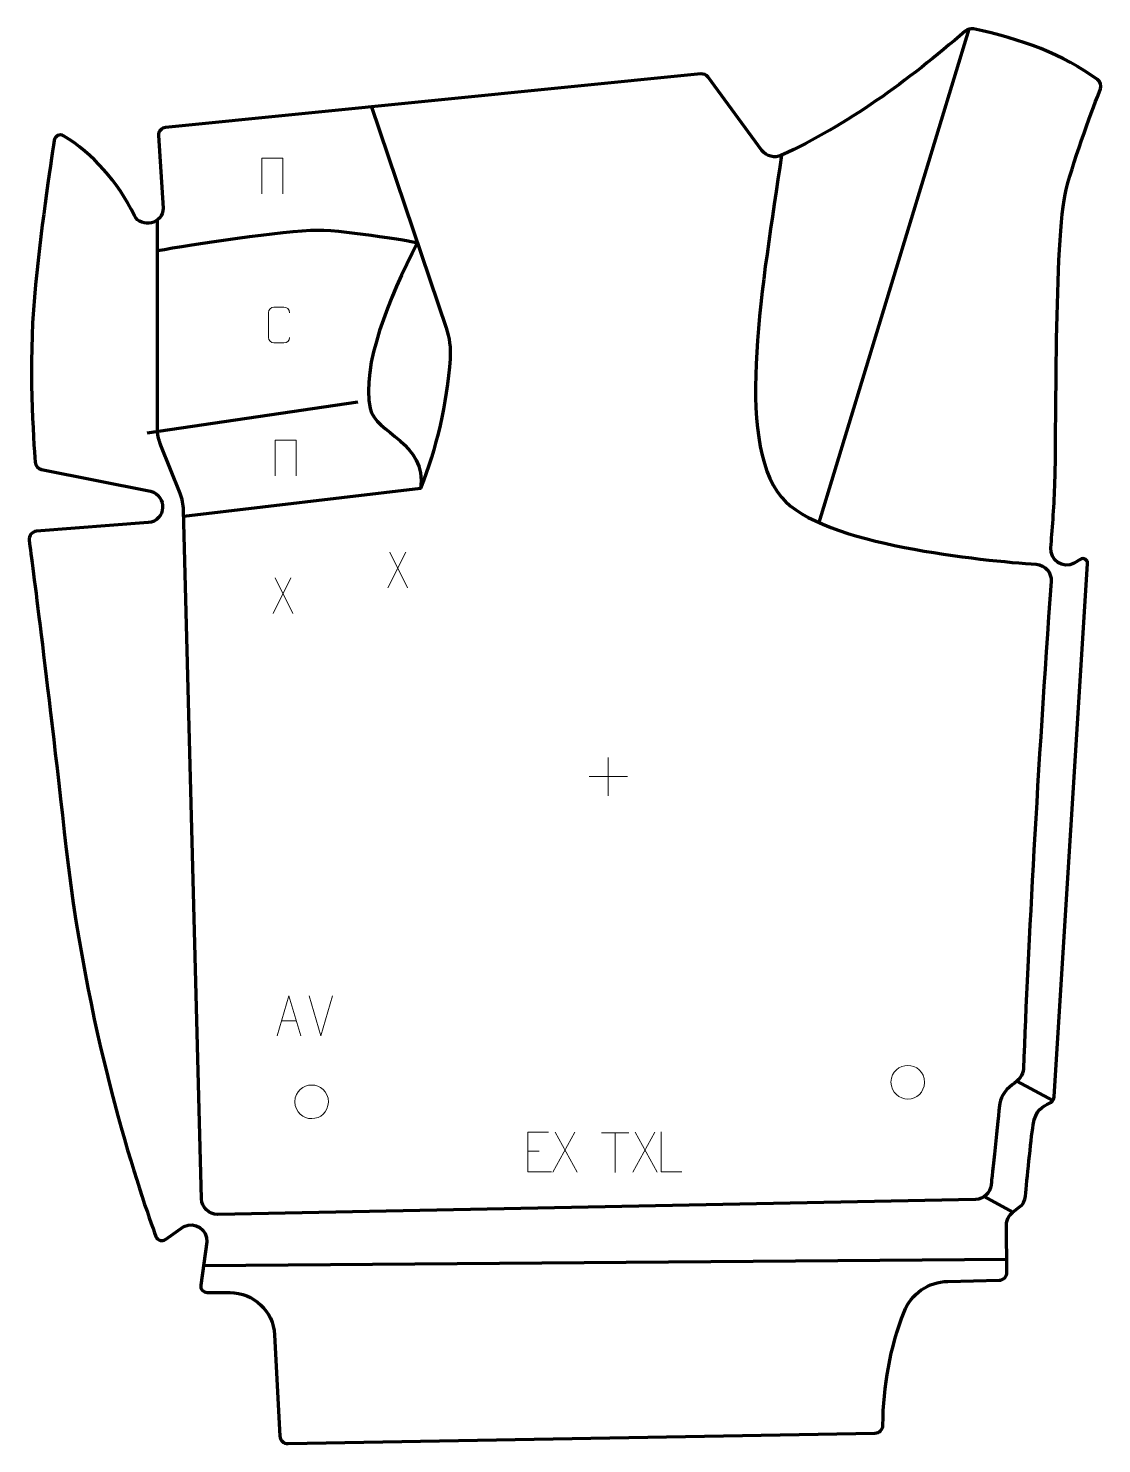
# Model space of a CAD drawing. Header units: millimetres. Extents: x -336 to 336, y -443 to 443.
import ezdxf

# ---------------------------------------------------------------- set-up
doc = ezdxf.new("R2010")
doc.units = ezdxf.units.MM
doc.header["$MEASUREMENT"] = 0
for name, color, linetype in [('layer 1', 7, 'Continuous'), ('layer 2', 7, 'Continuous'), ('layer 3', 7, 'Continuous')]:
    doc.layers.add(name, color=color, linetype=linetype)

msp = doc.modelspace()

# ---------------------------------------------------------------- linework, layer by layer
at = {"layer": 'layer 1', "color": 250, "lineweight": 9}
for points in [[(-99.6777, 115.1491), (-99.6777, 115.1491), (-110.8067, 92.8505), (-110.8067, 92.8505)], [(-109.6285, 115.1491), (-109.6285, 115.1491), (-98.4995, 92.7988), (-98.4995, 92.7988)], [(-171.4137, 98.9817), (-171.4137, 98.9817), (-182.5427, 76.6831), (-182.5427, 76.6831)], [(-181.3645, 98.9817), (-181.3645, 98.9817), (-170.2355, 76.6314), (-170.2355, 76.6314)], [(27.0044, -13.331), (27.0044, -13.331), (27.0044, -37.3089), (27.0044, -37.3089)], [(15.0155, -25.32), (15.0155, -25.32), (38.9934, -25.32), (38.9934, -25.32)], [(-152.7793, -187.3746), (-152.7793, -187.3746), (-160.1011, -162.421), (-160.1011, -162.421)], [(-145.4574, -162.421), (-145.4574, -162.421), (-152.7792, -187.3746), (-152.7792, -187.3746)], [(-177.4162, -178.1179), (-177.4162, -178.1179), (-167.9205, -178.1179), (-167.9205, -178.1179)]]:
    msp.add_open_spline(points, degree=3, dxfattribs=at)
for points, knots in [([(-180.1388, -187.3673), (-180.1388, -187.3673), (-172.7678, -162.4138), (-172.7678, -162.4138), (-172.7678, -162.4138), (-172.7678, -162.4138), (-165.1979, -187.3673), (-165.1979, -187.3673)], [0, 0, 0, 0, 0.33333333, 0.33333333, 0.33333333, 0.33333333, 1, 1, 1, 1]), ([(203.9096, -216.3686), (203.9803, -209.7282), (209.2543, -205.8822), (214.4096, -205.9792), (214.4096, -205.9792), (219.5649, -205.8822), (224.8389, -209.9456), (224.9096, -216.586), (224.9096, -216.586), (224.5394, -222.9153), (220.0975, -226.946), (214.4096, -226.9754), (214.4096, -226.9754), (209.2543, -227.0724), (203.9803, -223.009), (203.9096, -216.3686)], [0, 0, 0, 0, 0.2, 0.2, 0.2, 0.2, 0.4, 0.4, 0.4, 0.4, 0.6, 0.6, 0.6, 0.6, 1, 1, 1, 1]), ([(-168.9801, -228.6278), (-168.9094, -221.9874), (-163.6354, -218.1414), (-158.4801, -218.2384), (-158.4801, -218.2384), (-153.3248, -218.1414), (-148.0508, -222.2048), (-147.9801, -228.8452), (-147.9801, -228.8452), (-148.3503, -235.1745), (-152.7922, -239.2052), (-158.4801, -239.2346), (-158.4801, -239.2346), (-163.6354, -239.3316), (-168.9094, -235.2682), (-168.9801, -228.6278)], [0, 0, 0, 0, 0.2, 0.2, 0.2, 0.2, 0.4, 0.4, 0.4, 0.4, 0.6, 0.6, 0.6, 0.6, 1, 1, 1, 1])]:
    msp.add_open_spline(points, degree=3, knots=knots, dxfattribs=at)
at = {"layer": 'layer 2', "color": 12, "lineweight": 200}
msp.add_open_spline([(-178.3659, -437.765), (-178.3659, -437.765), (-181.6961, -374.5152), (-181.6961, -374.5152), (-181.6961, -374.5152), (-182.4789, -359.6495), (-194.7654, -347.9977), (-209.6576, -347.9977), (-209.6576, -347.9977), (-209.6576, -347.9977), (-223.9084, -347.9977), (-223.9084, -347.9977), (-223.9084, -347.9977), (-226.3401, -347.9977), (-228.2095, -345.8464), (-227.869, -343.4394), (-227.869, -343.4394), (-227.869, -343.4394), (-224.0213, -316.2276), (-224.0213, -316.2276), (-224.0213, -316.2276), (-223.5973, -308.6255), (-231.4935, -303.3596), (-238.3532, -306.6701), (-238.3532, -306.6701), (-238.3532, -306.6701), (-249.8305, -314.8041), (-249.8305, -314.8041), (-249.8305, -314.8041), (-251.9765, -316.3253), (-254.9804, -315.3968), (-255.8951, -312.9312), (-255.8951, -312.9312), (-264.1674, -290.6282), (-298.045, -193.9209), (-311.9847, -70.6028), (-311.9847, -70.6028), (-325.1775, 46.1071), (-332.91, 105.5043), (-335.1816, 122.4997), (-335.1816, 122.4997), (-335.5619, 125.3433), (-333.4731, 127.9221), (-330.6113, 128.1434), (-330.6113, 128.1434), (-330.6113, 128.1434), (-260.7941, 133.5438), (-260.7941, 133.5438), (-260.7941, 133.5438), (-249.5314, 134.5806), (-248.3778, 150.5759), (-259.3753, 153.2168), (-259.3753, 153.2168), (-259.3753, 153.2168), (-327.4236, 166.8252), (-327.4236, 166.8252), (-327.4236, 166.8252), (-329.6158, 167.2633), (-331.2499, 169.1027), (-331.4272, 171.3305), (-331.4272, 171.3305), (-332.5033, 184.8546), (-335.7361, 232.3861), (-331.8933, 274.6415), (-331.8933, 274.6415), (-328.216, 315.0758), (-321.855, 357.8942), (-319.5803, 372.6449), (-319.5803, 372.6449), (-319.1584, 375.3821), (-316.0821, 376.983), (-313.7157, 375.5426), (-313.7157, 375.5426), (-295.2507, 364.3073), (-279.7119, 346.7835), (-269.3226, 325.6768), (-269.3226, 325.6768), (-265.0875, 317.0739), (-251.3439, 320.613), (-251.3439, 330.2011), (-251.3439, 330.2011), (-251.3439, 330.2011), (-254.344, 375.743), (-254.344, 375.743), (-254.344, 375.743), (-254.344, 378.3105), (-252.3977, 380.4603), (-249.8418, 380.7161), (-249.8418, 380.7161), (-249.8418, 380.7161), (84.9196, 414.2067), (84.9196, 414.2067), (84.9196, 414.2067), (86.6761, 414.3824), (88.3952, 413.6193), (89.4426, 412.1987), (89.4426, 412.1987), (89.4426, 412.1987), (123.1935, 366.4233), (123.1935, 366.4233), (123.1935, 366.4233), (126.0147, 362.6525), (131.0898, 361.3535), (135.3697, 363.321), (135.3697, 363.321), (176.4471, 382.2045), (214.2314, 409.6982), (250.3629, 441.0266), (250.3629, 441.0266), (251.7807, 442.2557), (253.6892, 442.7538), (255.5272, 442.3757), (255.5272, 442.3757), (285.4184, 436.2214), (311.8287, 426.2325), (333.1609, 410.6489), (333.1609, 410.6489), (334.9935, 409.3098), (335.7076, 406.9144), (334.8877, 404.7985), (334.8877, 404.7985), (330.8294, 394.3238), (318.849, 362.7791), (313.5514, 342.0044), (313.5514, 342.0044), (305.7821, 311.5364), (307.5749, 184.8867), (306.3794, 156.2115), (306.3794, 156.2115), (305.8065, 142.4644), (304.7767, 128.0849), (303.8595, 117.8797), (303.8595, 117.8797), (303.1504, 109.9884), (311.4746, 104.4533), (318.4853, 108.1501), (318.4853, 108.1501), (318.4853, 108.1501), (322.3137, 110.603), (322.3137, 110.603), (322.3137, 110.603), (324.3823, 111.928), (327.0804, 110.3416), (326.9266, 107.8904), (326.9266, 107.8904), (326.9266, 107.8904), (306.0164, -225.3795), (306.0164, -225.3795), (306.0164, -225.3795), (305.8897, -227.3949), (304.5612, -229.1274), (302.6537, -229.7917), (302.6537, -229.7917), (299.2543, -230.9749), (294.1334, -234.2138), (292.8331, -243.0537), (292.8331, -243.0537), (291.2706, -253.673), (288.9733, -277.7638), (288.0547, -287.6656), (288.0547, -287.6656), (287.7954, -290.4575), (286.3758, -293.0095), (284.1413, -294.7039), (284.1413, -294.7039), (284.1413, -294.7039), (280.1056, -297.7642), (280.1056, -297.7642), (280.1056, -297.7642), (277.5846, -299.6756), (276.1178, -302.6668), (276.1499, -305.8291), (276.1499, -305.8291), (276.1499, -305.8291), (276.4472, -335.2895), (276.4472, -335.2895), (276.4472, -335.2895), (276.4751, -338.0275), (274.2932, -340.2782), (271.5542, -340.3367), (271.5542, -340.3367), (271.5542, -340.3367), (239.3971, -341.0232), (239.3971, -341.0232), (239.3971, -341.0232), (227.3025, -341.2811), (216.4997, -348.7575), (212.1175, -360.029), (212.1175, -360.029), (203.2843, -382.7504), (199.0898, -406.4373), (198.8079, -430.9388), (198.8079, -430.9388), (198.7769, -433.6517), (196.6119, -435.8551), (193.8983, -435.9041), (193.8983, -435.9041), (193.8983, -435.9041), (-173.283, -442.4997), (-173.283, -442.4997), (-173.283, -442.4997), (-175.9765, -442.5484), (-178.2243, -440.4543), (-178.3659, -437.765)], degree=3, knots=[0, 0, 0, 0, 0.01923077, 0.01923077, 0.01923077, 0.01923077, 0.03846154, 0.03846154, 0.03846154, 0.03846154, 0.05769231, 0.05769231, 0.05769231, 0.05769231, 0.07692308, 0.07692308, 0.07692308, 0.07692308, 0.09615385, 0.09615385, 0.09615385, 0.09615385, 0.11538462, 0.11538462, 0.11538462, 0.11538462, 0.13461538, 0.13461538, 0.13461538, 0.13461538, 0.15384615, 0.15384615, 0.15384615, 0.15384615, 0.17307692, 0.17307692, 0.17307692, 0.17307692, 0.19230769, 0.19230769, 0.19230769, 0.19230769, 0.21153846, 0.21153846, 0.21153846, 0.21153846, 0.23076923, 0.23076923, 0.23076923, 0.23076923, 0.25, 0.25, 0.25, 0.25, 0.26923077, 0.26923077, 0.26923077, 0.26923077, 0.28846154, 0.28846154, 0.28846154, 0.28846154, 0.30769231, 0.30769231, 0.30769231, 0.30769231, 0.32692308, 0.32692308, 0.32692308, 0.32692308, 0.34615385, 0.34615385, 0.34615385, 0.34615385, 0.36538462, 0.36538462, 0.36538462, 0.36538462, 0.38461538, 0.38461538, 0.38461538, 0.38461538, 0.40384615, 0.40384615, 0.40384615, 0.40384615, 0.42307692, 0.42307692, 0.42307692, 0.42307692, 0.44230769, 0.44230769, 0.44230769, 0.44230769, 0.46153846, 0.46153846, 0.46153846, 0.46153846, 0.48076923, 0.48076923, 0.48076923, 0.48076923, 0.5, 0.5, 0.5, 0.5, 0.51923077, 0.51923077, 0.51923077, 0.51923077, 0.53846154, 0.53846154, 0.53846154, 0.53846154, 0.55769231, 0.55769231, 0.55769231, 0.55769231, 0.57692308, 0.57692308, 0.57692308, 0.57692308, 0.59615385, 0.59615385, 0.59615385, 0.59615385, 0.61538462, 0.61538462, 0.61538462, 0.61538462, 0.63461538, 0.63461538, 0.63461538, 0.63461538, 0.65384615, 0.65384615, 0.65384615, 0.65384615, 0.67307692, 0.67307692, 0.67307692, 0.67307692, 0.69230769, 0.69230769, 0.69230769, 0.69230769, 0.71153846, 0.71153846, 0.71153846, 0.71153846, 0.73076923, 0.73076923, 0.73076923, 0.73076923, 0.75, 0.75, 0.75, 0.75, 0.76923077, 0.76923077, 0.76923077, 0.76923077, 0.78846154, 0.78846154, 0.78846154, 0.78846154, 0.80769231, 0.80769231, 0.80769231, 0.80769231, 0.82692308, 0.82692308, 0.82692308, 0.82692308, 0.84615385, 0.84615385, 0.84615385, 0.84615385, 0.86538462, 0.86538462, 0.86538462, 0.86538462, 0.88461538, 0.88461538, 0.88461538, 0.88461538, 0.90384615, 0.90384615, 0.90384615, 0.90384615, 0.92307692, 0.92307692, 0.92307692, 0.92307692, 0.94230769, 0.94230769, 0.94230769, 0.94230769, 0.96153846, 0.96153846, 0.96153846, 0.96153846, 1, 1, 1, 1], dxfattribs=at)
at = {"layer": 'layer 2', "color": 250, "lineweight": 9}
for points, knots in [([(-189.7176, 339.1267), (-189.7176, 339.1267), (-189.7176, 361.477), (-189.7176, 361.477), (-189.7176, 361.477), (-189.7176, 361.477), (-176.5993, 361.477), (-176.5993, 361.477), (-176.5993, 361.477), (-176.5993, 361.477), (-176.5993, 339.1267), (-176.5993, 339.1267)], [0, 0, 0, 0, 0.25, 0.25, 0.25, 0.25, 0.5, 0.5, 0.5, 0.5, 1, 1, 1, 1]), ([(-172.2765, 249.4127), (-172.4017, 247.3317), (-173.9039, 246.0065), (-175.8276, 245.9968), (-175.8276, 245.9968), (-177.9162, 245.9971), (-180.0048, 245.9971), (-182.0931, 245.9968), (-182.0931, 245.9968), (-183.8173, 245.9024), (-185.5837, 247.5903), (-185.5737, 249.3971), (-185.5737, 249.3971), (-185.5733, 254.5653), (-185.5733, 259.733), (-185.5737, 264.9004), (-185.5737, 264.9004), (-185.5699, 266.8155), (-184.0054, 268.3554), (-182.0775, 268.3433), (-182.0775, 268.3433), (-179.9945, 268.3433), (-177.911, 268.3433), (-175.8276, 268.3433), (-175.8276, 268.3433), (-174.0841, 268.3751), (-172.3004, 267.0392), (-172.2765, 264.8558)], [0, 0, 0, 0, 0.125, 0.125, 0.125, 0.125, 0.25, 0.25, 0.25, 0.25, 0.375, 0.375, 0.375, 0.375, 0.5, 0.5, 0.5, 0.5, 0.625, 0.625, 0.625, 0.625, 0.75, 0.75, 0.75, 0.75, 1, 1, 1, 1]), ([(-181.251, 162.7377), (-181.251, 162.7377), (-181.251, 185.088), (-181.251, 185.088), (-181.251, 185.088), (-181.251, 185.088), (-168.1327, 185.088), (-168.1327, 185.088), (-168.1327, 185.088), (-168.1327, 185.088), (-168.1327, 162.7377), (-168.1327, 162.7377)], [0, 0, 0, 0, 0.25, 0.25, 0.25, 0.25, 0.5, 0.5, 0.5, 0.5, 1, 1, 1, 1]), ([(-10.3852, -247.6425), (-10.3852, -247.6425), (-23.2591, -247.6425), (-23.2591, -247.6425), (-23.2591, -247.6425), (-23.2591, -247.6425), (-23.2591, -272.5961), (-23.2591, -272.5961), (-23.2591, -272.5961), (-23.2591, -272.5961), (-8.3933, -272.5961), (-8.3933, -272.5961)], [0, 0, 0, 0, 0.25, 0.25, 0.25, 0.25, 0.5, 0.5, 0.5, 0.5, 1, 1, 1, 1]), ([(73.1101, -272.5288), (73.1101, -272.5288), (60.161, -272.5288), (60.161, -272.5288), (60.161, -272.5288), (60.161, -272.5288), (60.161, -247.5752), (60.161, -247.5752)], [0, 0, 0, 0, 0.33333333, 0.33333333, 0.33333333, 0.33333333, 1, 1, 1, 1])]:
    msp.add_open_spline(points, degree=3, knots=knots, dxfattribs=at)
for points in [[(6.1082, -247.751), (6.1082, -247.751), (-7.6324, -272.6468), (-7.6324, -272.6468)], [(-6.1778, -247.751), (-6.1778, -247.751), (7.5628, -272.7045), (7.5628, -272.7045)], [(56.1082, -247.751), (56.1082, -247.751), (42.3676, -272.6468), (42.3676, -272.6468)], [(43.8222, -247.751), (43.8222, -247.751), (57.5628, -272.7045), (57.5628, -272.7045)], [(22.8642, -248.0098), (22.8642, -248.0098), (39.8514, -248.0098), (39.8514, -248.0098)], [(31.358, -272.9398), (31.358, -272.9398), (31.358, -247.9863), (31.358, -247.9863)], [(-23.2591, -259.5222), (-23.2591, -259.5222), (-16.091, -259.5222), (-16.091, -259.5222)]]:
    msp.add_open_spline(points, degree=3, dxfattribs=at)
at = {"layer": 'layer 3', "color": 142, "lineweight": 200}
for points in [[(252.6889, 442.2752), (252.6889, 442.2752), (158.7414, 133.6219), (158.7414, 133.6219)], [(-129.5518, 208.8397), (-129.5518, 208.8397), (-261.3097, 189.578), (-261.3097, 189.578)], [(282.572, -215.8659), (282.572, -215.8659), (305.0838, -227.9771), (305.0838, -227.9771)], [(262.2315, -287.9758), (262.2315, -287.9758), (280.1053, -297.7644), (280.1053, -297.7644)], [(-226.1318, -331.1543), (-226.1318, -331.1543), (276.3642, -327.0776), (276.3642, -327.0776)]]:
    msp.add_open_spline(points, degree=3, dxfattribs=at)
for points, knots in [([(-121.1378, 393.5919), (-121.1378, 393.5919), (-74.38, 255.5055), (-74.38, 255.5055), (-74.38, 255.5055), (-72.2855, 249.2603), (-71.4247, 242.6605), (-71.9098, 236.0915), (-71.9098, 236.0915), (-74.0332, 207.3344), (-80.3835, 180.312), (-90.4574, 154.8175), (-90.4574, 154.8175), (-90.4574, 154.8175), (-238.5753, 137.3105), (-238.5753, 137.3105)], [0, 0, 0, 0, 0.2, 0.2, 0.2, 0.2, 0.4, 0.4, 0.4, 0.4, 0.6, 0.6, 0.6, 0.6, 1, 1, 1, 1]), ([(135.3697, 363.3209), (123.9329, 284.0747), (105.5028, 185.3445), (135.3697, 149.4427), (135.3697, 149.4427), (160.3834, 119.375), (262.3435, 109.803), (294.8199, 107.4861), (294.8199, 107.4861), (300.33, 107.0931), (304.4783, 102.3101), (304.0832, 96.8026), (304.0832, 96.8026), (295.5692, -21.8), (289.7547, -130.6302), (286.736, -208.0267), (286.736, -208.0267), (286.5886, -211.8072), (283.7176, -215.4552), (279.7842, -218.0623), (279.7842, -218.0623), (274.6276, -221.48), (272.0749, -227.3968), (271.7109, -231.1129), (271.7109, -231.1129), (270.293, -245.5676), (266.5127, -280.7745), (266.5127, -280.7745), (266.5127, -280.7745), (265.9906, -285.7921), (261.8101, -289.6338), (256.7644, -289.734), (256.7644, -289.734), (256.7644, -289.734), (-217.1953, -299.1133), (-217.1953, -299.1133), (-217.1953, -299.1133), (-222.6998, -299.2329), (-227.2658, -294.8825), (-227.4097, -289.3811), (-227.4097, -289.3811), (-227.4097, -289.3811), (-238.6817, 141.3824), (-238.6817, 141.3824), (-238.6817, 141.3824), (-238.7748, 144.9328), (-239.4977, 148.4383), (-240.817, 151.7354), (-240.817, 151.7354), (-240.817, 151.7354), (-252.8389, 181.7776), (-252.8389, 181.7776), (-252.8389, 181.7776), (-254.2565, 185.3198), (-254.9846, 189.0998), (-254.9846, 192.9148), (-254.9846, 192.9148), (-254.9846, 192.9148), (-254.9846, 322.9148), (-254.9846, 322.9148)], [0, 0, 0, 0, 0.0625, 0.0625, 0.0625, 0.0625, 0.125, 0.125, 0.125, 0.125, 0.1875, 0.1875, 0.1875, 0.1875, 0.25, 0.25, 0.25, 0.25, 0.3125, 0.3125, 0.3125, 0.3125, 0.375, 0.375, 0.375, 0.375, 0.4375, 0.4375, 0.4375, 0.4375, 0.5, 0.5, 0.5, 0.5, 0.5625, 0.5625, 0.5625, 0.5625, 0.625, 0.625, 0.625, 0.625, 0.6875, 0.6875, 0.6875, 0.6875, 0.75, 0.75, 0.75, 0.75, 0.8125, 0.8125, 0.8125, 0.8125, 0.875, 0.875, 0.875, 0.875, 1, 1, 1, 1]), ([(-254.9846, 303.7704), (-233.8924, 307.3546), (-175.7215, 316.5152), (-154.9538, 316.5148), (-154.9538, 316.5148), (-135.0815, 316.5148), (-92.2373, 308.754), (-92.2373, 308.754)], [0, 0, 0, 0, 0.33333333, 0.33333333, 0.33333333, 0.33333333, 1, 1, 1, 1]), ([(-92.2373, 308.754), (-110.3789, 273.5017), (-127.5112, 231.7857), (-121.9334, 204.9996), (-121.9334, 204.9996), (-118.66, 189.2816), (-86.0746, 183.8912), (-90.4575, 154.8177)], [0, 0, 0, 0, 0.33333333, 0.33333333, 0.33333333, 0.33333333, 1, 1, 1, 1])]:
    msp.add_open_spline(points, degree=3, knots=knots, dxfattribs=at)

doc.saveas('drawing.dxf')
